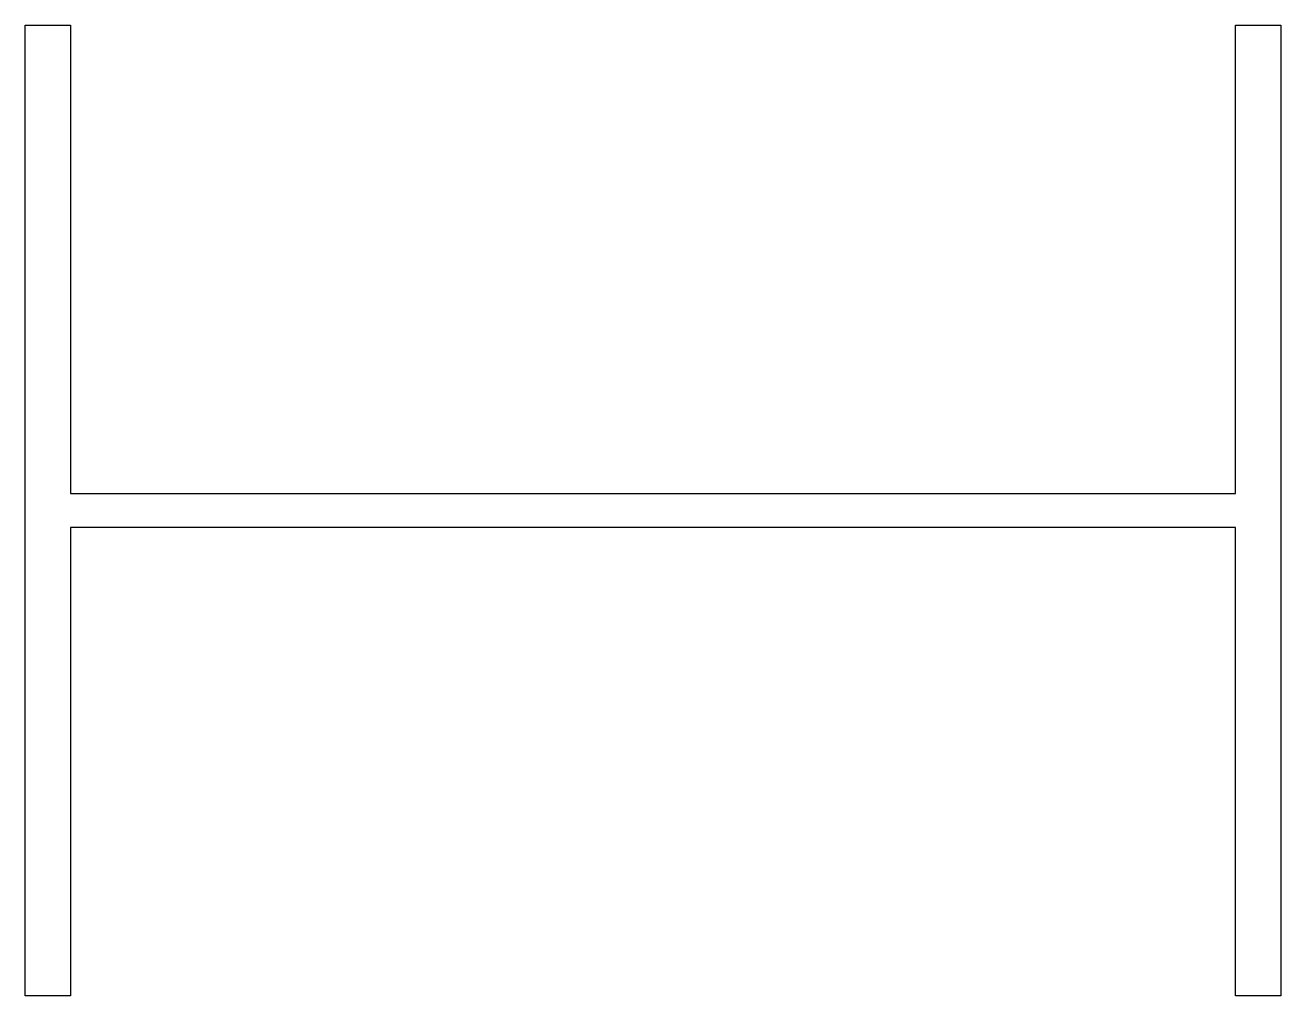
# Model space of a CAD drawing. Header units: millimetres. Extents: x -383313 to -161684, y -117025 to 99224.
# Drawn here: x -324961.5 to -324573.5, y 27963.8 to 28263.8 of the extents above; entities that cross this region are included whole.
import ezdxf

# ---------------------------------------------------------------- set-up
doc = ezdxf.new("R2010")
doc.units = ezdxf.units.MM
doc.header["$MEASUREMENT"] = 0
doc.layers.add('001__КОНСТРУКТИВ__Колонны', color=14, linetype='Continuous')

msp = doc.modelspace()

# ---------------------------------------------------------------- linework, layer by layer
at = {"layer": '001__КОНСТРУКТИВ__Колонны', "linetype": 'Continuous', "lineweight": 30}
for p, q in [((-324961.49868, 27963.75198), (-324961.49868, 28263.75198)), ((-324961.49868, 28263.75198), (-324947.49868, 28263.75198)), ((-324947.49868, 28263.75198), (-324947.49868, 28119.05198)), ((-324587.49868, 28119.05198), (-324587.49868, 28263.75198)), ((-324587.49868, 28263.75198), (-324573.49868, 28263.75198)), ((-324573.49868, 28263.75198), (-324573.49868, 27963.75198)), ((-324947.49868, 28119.05198), (-324587.49868, 28119.05198)), ((-324587.49868, 28108.45198), (-324947.49868, 28108.45198)), ((-324947.49868, 28108.45198), (-324947.49868, 27963.75198)), ((-324587.49868, 27963.75198), (-324587.49868, 28108.45198)), ((-324947.49868, 27963.75198), (-324961.49868, 27963.75198)), ((-324573.49868, 27963.75198), (-324587.49868, 27963.75198))]:
    msp.add_line(p, q, dxfattribs=at)

doc.saveas('drawing.dxf')
